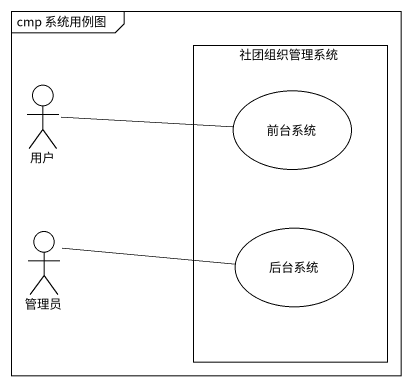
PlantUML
@startuml
mainframe cmp 系统用例图
rectangle 社团组织管理系统 {
  usecase 前台系统
  usecase 后台系统
}
actor 用户
actor 管理员
用户 -right- 前台系统
管理员 -right- 后台系统
@enduml
